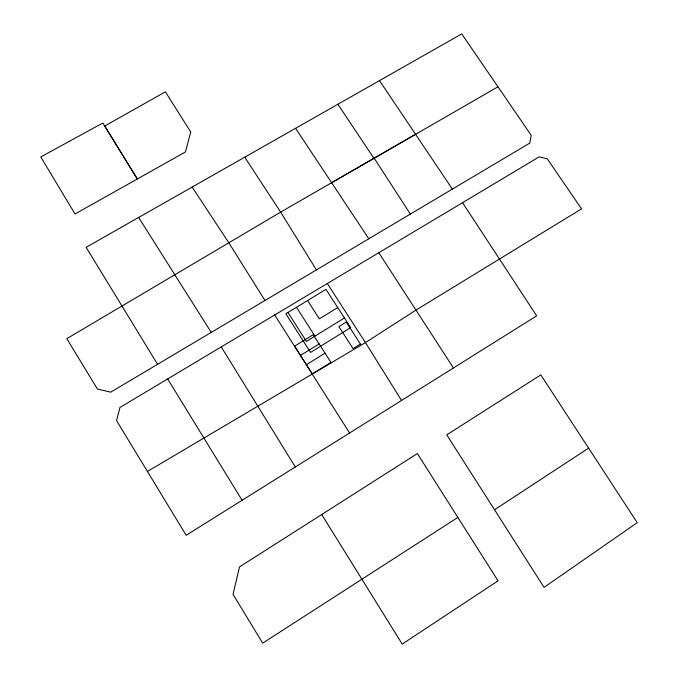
<?xml version="1.0" encoding="UTF-8"?>
<svg xmlns="http://www.w3.org/2000/svg" width="678" height="678" viewBox="0 0 678 678"><rect width="100%" height="100%" fill="white"/><g stroke="black" fill="none" stroke-linecap="round" stroke-linejoin="round"><path stroke-width="1.02" d="M494.525 509.763L588.606 448.133L540.824 374.9L446.743 434.835L544.044 587.368L637.227 522.662L588.606 448.133M457.853 517.424L262.691 643.142L233.029 594.343L239.512 566.91L417.377 453.565L498.059 580.826L402.215 644.1L321.711 514.534M295.303 466.989L536.671 315.838L462.549 202.68L119.981 407.436L116.557 420.58L186.17 535.289L295.303 466.989L221.274 346.924M306.456 364.671L325.033 353.162M300.532 355.399L319.118 343.932M344.441 317.982L306.388 341.407L287.989 312.465M337.72 307.575L319.33 318.846L307.566 300.549M462.549 202.68L539.171 156.864L547.273 158.838L581.546 208.866L415.826 310.185L365.45 342.585L147.431 471.456M157.584 364.306L529.696 143.151L531.23 135.38L461.743 33.9L86.106 247.309L157.584 364.306L110.7 392.155L97.395 389.019L66.834 338.669L280.633 212.129L497.966 86.801M415.572 134.337L374.18 158.194L410.36 214.095M331.644 182.721L373.951 158.347L337.881 104.243M379.511 80.623L452.37 189.111M295.566 128.295L368.815 238.783M192.154 187.086L228.664 242.529L264.996 300.498M244.758 157.203L280.633 212.129L316.414 269.92M453.429 367.959L378.807 252.733M327.296 283.514L365.45 342.585L401.529 400.435M296.472 307.304L314.965 336.127M274.7 314.965L349.568 432.962M211.256 332.415L138.651 217.494M167.652 378.943L242.105 500.279M190.73 131.99L185.458 151.948L75.029 213.985L40.773 156.949L102.844 123.006L137.329 178.984L104.717 126.015L165.398 91.827L190.73 131.99M330.966 362.408L312.389 373.959L294.625 346.144L313.202 334.72L330.966 362.408M360.433 344.085L353.094 348.645L338.89 326.593L346.229 322.067L360.433 344.085M350.67 327.627L310.575 352.407L285.845 313.77L325.965 289.353L350.67 327.627"/></g></svg>
